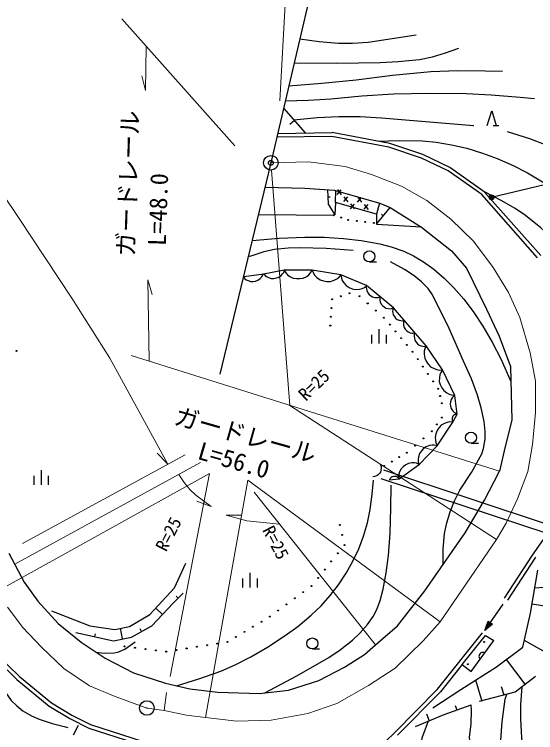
# Model space of a CAD drawing. Units: millimetres, scale not verified. Extents: x 40000 to 680000, y 20000 to 380000.
# Drawn here: x 428149 to 481799, y 241282 to 315168 of the extents above; entities that cross this region are included whole.
import ezdxf
from ezdxf.enums import TextEntityAlignment as Align

# ---------------------------------------------------------------- set-up
doc = ezdxf.new("R2010")
doc.units = ezdxf.units.MM
doc.header["$LTSCALE"] = 1000
doc.header["$PDMODE"] = 32
doc.header["$PDSIZE"] = 500
doc.linetypes.add('CHAIN', pattern=[18.5, 12, -1.5, 3.5, -1.5])
for name, color, linetype, lineweight in [('M-BGD', 7, 'Continuous', 25), ('M-BGD-EXST', 7, 'Continuous', 25), ('M-BMK', 2, 'CHAIN', 13), ('M-BMK-OTRS', 5, 'Continuous', 25), ('M-BMK-SRVR', 3, 'Continuous', 25), ('M-STR-HTXT', 7, 'Continuous', 13)]:
    doc.layers.add(name, color=color, linetype=linetype, lineweight=lineweight)
doc.layers.add('M-OTRS', color=6, linetype='Continuous')
doc.styles.add('ＭＳ ゴシック', font='')
doc.styles.get('ＭＳ ゴシック').set_extended_font_data('MS Gothic')

msp = doc.modelspace()

# ---------------------------------------------------------------- linework, layer by layer
at = {"layer": 'M-BGD'}
for p, q in [((455859, 305526), (458076, 302969)), ((476824, 303739), (477274, 305239)), ((477274, 305239), (477724, 303739)), ((456967, 304247), (456512, 303852)), ((477424, 303739), (478024, 303739)), ((455254, 302928), (460859, 303009)), ((466798, 301880), (460859, 303009)), ((460824, 302609), (455160, 302527)), ((466697, 301492), (460824, 302609)), ((470035, 300379), (466697, 301492)), ((470185, 300751), (466798, 301880)), ((472982, 299426), (470185, 300751)), ((472779, 299080), (470035, 300379)), ((476516, 296923), (472982, 299426)), ((476247, 296623), (472779, 299080)), ((453942, 297386), (458044, 297280)), ((458044, 297280), (461050, 297096)), ((460364, 297138), (460455, 295641)), ((461050, 297096), (465774, 295746)), ((461189, 295832), (461234, 297043)), ((461373, 296636), (461791, 297121)), ((461391, 297136), (461772, 296621)), ((460409, 296389), (460650, 296404)), ((462053, 295903), (462471, 296388)), ((462072, 296403), (462453, 295888)), ((463466, 295851), (463884, 296335)), ((463485, 296350), (463866, 295836)), ((481998, 290126), (476247, 296623)), ((482332, 290353), (476516, 296923)), ((460455, 295641), (461142, 294561)), ((461189, 295832), (461142, 294561)), ((465412, 294610), (461189, 295832)), ((462733, 295170), (463152, 295655)), ((462752, 295670), (463133, 295155)), ((464147, 295118), (464565, 295603)), ((464165, 295617), (464546, 295103)), ((465726, 295760), (465412, 294610)), ((465774, 295746), (466817, 295317)), ((465412, 293579), (466817, 295317)), ((466817, 295317), (470068, 293292)), ((453267, 294583), (461036, 294510)), ((465412, 294610), (465412, 293579)), ((466114, 294448), (465934, 294593)), ((465412, 293579), (470061, 293297)), ((470068, 293292), (473136, 290838)), ((473136, 290838), (474670, 289059)), ((464687, 289699), (465437, 289699)), ((474670, 289059), (476756, 284826)), ((453607, 288413), (451720, 288163)), ((451720, 288163), (451878, 287976)), ((453598, 288132), (453702, 288277)), ((455914, 288855), (453607, 288413)), ((453702, 288277), (453792, 288505)), ((453792, 288505), (453958, 288309)), ((453958, 288309), (454109, 288201)), ((454109, 288201), (454305, 288099)), ((455368, 288141), (455607, 288314)), ((455607, 288314), (455759, 288473)), ((455759, 288473), (455868, 288624)), ((455868, 288624), (455962, 288863)), ((458810, 288855), (455914, 288855)), ((455914, 288855), (456088, 288565)), ((456088, 288565), (456262, 288391)), ((456262, 288391), (456494, 288217)), ((456494, 288217), (456842, 288043)), ((457886, 288043), (458234, 288217)), ((458234, 288217), (458466, 288391)), ((458466, 288391), (458640, 288565)), ((458640, 288565), (458814, 288855)), ((461754, 288364), (458810, 288855)), ((458810, 288855), (458938, 288529)), ((458938, 288529), (459086, 288322)), ((459086, 288322), (459293, 288105)), ((461542, 288095), (461769, 288362)), ((464405, 287284), (461754, 288364)), ((461754, 288364), (461806, 288030)), ((451878, 287976), (452023, 287873)), ((452023, 287873), (452209, 287776)), ((452209, 287776), (452478, 287692)), ((452478, 287692), (452734, 287692)), ((452734, 287692), (452983, 287733)), ((452983, 287733), (453224, 287815)), ((453224, 287815), (453453, 287981)), ((453453, 287981), (453598, 288132)), ((454305, 288099), (454587, 288012)), ((454587, 288012), (454854, 288011)), ((454854, 288011), (455115, 288054)), ((455115, 288054), (455368, 288141)), ((456842, 288043), (457190, 287985)), ((457190, 287985), (457538, 287985)), ((457538, 287985), (457886, 288043)), ((459293, 288105), (459618, 287869)), ((459618, 287869), (459964, 287750)), ((459964, 287750), (460319, 287691)), ((460319, 287691), (460684, 287691)), ((460684, 287691), (461068, 287809)), ((461068, 287809), (461335, 287948)), ((461335, 287948), (461542, 288095)), ((461806, 288030), (461902, 287803)), ((461902, 287803), (462051, 287555)), ((462051, 287555), (462307, 287262)), ((462307, 287262), (462608, 287077)), ((462608, 287077), (462930, 286946)), ((462930, 286946), (463274, 286868)), ((463274, 286868), (463662, 286898)), ((463662, 286898), (463943, 286972)), ((463943, 286972), (464170, 287067)), ((464170, 287067), (464440, 287270)), ((464405, 287284), (464372, 287077)), ((464372, 287077), (464385, 286925)), ((464385, 286925), (464426, 286750)), ((467153, 284978), (464405, 287284)), ((464426, 286750), (464522, 286528)), ((464522, 286528), (464664, 286362)), ((464664, 286362), (464830, 286223)), ((464830, 286223), (465018, 286111)), ((465018, 286111), (465253, 286055)), ((465253, 286055), (465433, 286045)), ((465433, 286045), (465585, 286059)), ((465585, 286059), (465784, 286127)), ((465784, 286127), (465751, 285920)), ((465751, 285920), (465764, 285768)), ((465764, 285768), (465805, 285592)), ((465805, 285592), (465901, 285371)), ((465901, 285371), (466043, 285204)), ((466043, 285204), (466208, 285066)), ((466208, 285066), (466397, 284954)), ((466397, 284954), (466632, 284898)), ((466632, 284898), (466812, 284888)), ((466812, 284888), (466964, 284902)), ((466964, 284902), (467162, 284970)), ((467092, 284789), (467081, 284645)), ((467081, 284645), (467093, 284476)), ((467153, 284978), (467092, 284789)), ((467093, 284476), (467150, 284255)), ((470531, 281078), (467153, 284978)), ((476756, 284826), (478044, 282065)), ((467150, 284255), (467258, 284078)), ((467258, 284078), (467391, 283924)), ((467391, 283924), (467550, 283792)), ((467550, 283792), (467761, 283705)), ((467761, 283705), (467927, 283669)), ((467927, 283669), (468071, 283658)), ((468071, 283658), (468266, 283693)), ((468205, 283504), (468194, 283360)), ((468194, 283360), (468206, 283191)), ((468266, 283693), (468205, 283504)), ((468206, 283191), (468263, 282970)), ((465669, 282798), (465669, 281298)), ((468263, 282970), (468371, 282793)), ((468371, 282793), (468504, 282639)), ((468504, 282639), (468663, 282507)), ((468663, 282507), (468874, 282420)), ((468874, 282420), (469040, 282384)), ((469040, 282384), (469184, 282373)), ((469184, 282373), (469379, 282408)), ((469379, 282408), (469314, 282208)), ((464919, 282198), (464919, 281298)), ((466419, 282198), (466419, 281298)), ((469314, 282208), (469303, 282056)), ((469303, 282056), (469316, 281876)), ((469316, 281876), (469375, 281642)), ((469375, 281642), (469490, 281455)), ((478044, 282065), (479210, 278936)), ((469490, 281455), (469631, 281292)), ((469631, 281292), (469800, 281152)), ((469800, 281152), (470023, 281060)), ((470023, 281060), (470199, 281022)), ((470199, 281022), (470351, 281011)), ((470351, 281011), (470558, 281047)), ((470531, 281078), (470384, 280761)), ((472219, 278605), (470531, 281078)), ((470337, 280510), (470324, 280211)), ((470324, 280211), (470378, 279812)), ((470384, 280761), (470337, 280510)), ((470378, 279812), (470531, 279481)), ((470531, 279481), (470734, 279183)), ((470734, 279183), (470987, 278920)), ((470987, 278920), (471339, 278724)), ((471339, 278724), (471622, 278627)), ((471622, 278627), (471873, 278580)), ((471873, 278580), (472222, 278600)), ((472219, 278605), (472032, 278323)), ((473476, 275974), (472219, 278605)), ((479210, 278936), (479333, 273414)), ((471950, 278091), (471893, 277806)), ((472032, 278323), (471950, 278091)), ((471893, 277806), (471886, 277417)), ((471886, 277417), (471984, 277078)), ((471984, 277078), (472134, 276764)), ((472134, 276764), (472336, 276475)), ((472336, 276475), (472643, 276236)), ((472643, 276236), (472900, 276102)), ((472900, 276102), (473132, 276020)), ((473201, 275711), (473107, 275546)), ((473132, 276020), (473469, 275988)), ((473301, 275838), (473201, 275711)), ((473476, 275974), (473301, 275838)), ((473711, 274050), (473476, 275974)), ((473021, 275306), (473011, 275075)), ((473011, 275075), (473039, 274848)), ((473107, 275546), (473021, 275306)), ((473039, 274848), (473104, 274627)), ((473104, 274627), (473245, 274414)), ((473245, 274414), (473377, 274277)), ((473377, 274277), (473504, 274178)), ((473504, 274178), (473706, 274088)), ((473204, 273625), (473202, 273504)), ((473202, 273504), (473216, 273415)), ((473238, 273729), (473204, 273625)), ((473216, 273415), (473239, 273342)), ((473288, 273824), (473238, 273729)), ((473279, 273225), (473711, 274050)), ((473354, 273912), (473288, 273824)), ((473452, 273982), (473354, 273912)), ((473533, 274021), (473452, 273982)), ((473606, 274044), (473533, 274021)), ((473711, 274050), (473606, 274044)), ((479333, 273414), (478658, 270715)), ((471669, 270791), (473279, 273225)), ((472090, 272899), (471850, 272641)), ((472427, 273093), (472090, 272899)), ((472700, 273191), (472427, 273093)), ((472941, 273240), (472700, 273191)), ((473279, 273225), (472941, 273240)), ((473239, 273342), (473294, 273253)), ((471514, 272028), (471467, 271642)), ((471658, 272351), (471514, 272028)), ((471850, 272641), (471658, 272351)), ((471467, 271642), (471485, 271353)), ((471485, 271353), (471534, 271111)), ((469824, 268867), (471669, 270791)), ((470262, 270494), (470038, 270260)), ((470526, 270691), (470262, 270494)), ((470867, 270812), (470526, 270691)), ((471133, 270856), (470867, 270812)), ((471362, 270861), (471133, 270856)), ((471669, 270791), (471362, 270861)), ((471534, 271111), (471680, 270806)), ((475152, 271051), (475902, 271051)), ((478658, 270715), (478093, 268174)), ((469853, 269989), (469745, 269643)), ((470038, 270260), (469853, 269989)), ((468724, 268974), (468440, 268834)), ((469068, 269029), (468724, 268974)), ((469328, 269023), (469068, 269029)), ((469546, 268987), (469328, 269023)), ((469824, 268867), (469546, 268987)), ((469745, 269643), (469713, 269375)), ((469713, 269375), (469718, 269146)), ((469718, 269146), (469800, 268842)), ((430891, 268288), (430891, 266788)), ((465809, 268887), (465887, 268666)), ((465882, 268249), (465815, 268079)), ((465912, 268475), (465882, 268249)), ((465887, 268666), (465912, 268475)), ((483550, 262517), (466176, 268275)), ((467743, 267375), (469824, 268867)), ((467963, 268428), (467800, 268120)), ((468186, 268652), (467963, 268428)), ((468440, 268834), (468186, 268652)), ((430141, 267688), (430141, 266788)), ((431641, 267688), (431641, 266788)), ((465228, 267626), (465038, 267601)), ((465449, 267703), (465228, 267626)), ((465635, 267837), (465449, 267703)), ((465753, 267976), (465635, 267837)), ((465815, 268079), (465753, 267976)), ((466928, 267533), (466853, 267467)), ((467043, 267602), (466928, 267533)), ((467161, 267631), (467043, 267602)), ((467281, 267640), (467161, 267631)), ((467402, 267629), (467281, 267640)), ((467527, 267579), (467402, 267629)), ((467611, 267525), (467527, 267579)), ((467675, 267470), (467611, 267525)), ((467722, 267872), (467686, 267654)), ((467686, 267654), (467711, 267352)), ((467800, 268120), (467722, 267872)), ((476522, 265180), (478093, 268174)), ((465869, 267432), (483037, 261780)), ((466722, 267296), (467743, 267375)), ((466798, 267402), (466746, 267298)), ((466853, 267467), (466798, 267402)), ((467743, 267375), (467675, 267470)), ((474559, 261843), (476522, 265180)), ((481485, 259549), (483833, 262924)), ((470387, 255855), (474559, 261843)), ((427590, 259760), (429149, 256768)), ((478586, 255127), (481485, 259549)), ((444615, 256193), (445780, 258709)), ((478921, 254908), (481817, 259325)), ((481283, 253583), (482019, 258000)), ((452375, 257723), (452375, 256223)), ((429149, 256768), (430563, 254789)), ((451625, 257123), (451625, 256223)), ((453125, 257123), (453125, 256223)), ((486037, 256435), (481710, 256147)), ((442099, 253433), (444615, 256193)), ((467589, 252272), (470387, 255855)), ((444492, 254598), (445535, 255641)), ((445014, 255120), (444797, 255336)), ((430563, 254789), (432667, 252496)), ((442283, 252267), (444492, 254598)), ((476559, 251782), (478473, 254481)), ((485823, 253828), (481433, 254486)), ((431976, 253801), (435903, 252267)), ((440013, 252206), (442099, 253433)), ((443388, 253433), (442696, 254088)), ((480485, 250086), (481283, 253583)), ((476559, 251782), (476909, 252759)), ((476909, 252759), (477366, 252436)), ((432667, 252496), (435027, 250604)), ((435903, 252267), (438480, 251899)), ((438480, 251899), (440013, 252206)), ((439277, 250917), (439058, 252014)), ((440197, 251101), (442283, 252267)), ((441240, 251684), (441084, 251965)), ((465313, 250325), (467589, 252272)), ((477366, 252436), (476559, 251782)), ((476721, 252010), (476951, 252681)), ((477277, 252449), (476721, 252010)), ((476813, 252141), (476993, 252602)), ((477189, 252463), (476813, 252141)), ((476951, 252681), (477277, 252449)), ((476952, 252336), (477035, 252523)), ((477100, 252477), (476952, 252336)), ((476993, 252602), (477189, 252463)), ((477035, 252523), (477100, 252477)), ((423498, 251520), (428406, 246760)), ((423805, 251780), (428673, 247058)), ((434492, 251592), (438357, 250733)), ((436424, 251163), (436491, 251462)), ((471714, 245760), (476314, 251534)), ((474231, 248278), (476627, 251285)), ((476627, 251285), (477479, 250760)), ((435027, 250604), (437501, 248955)), ((438357, 250733), (440197, 251101)), ((475147, 247570), (477479, 250760)), ((483660, 249058), (480636, 250747)), ((458817, 249885), (459567, 249885)), ((464174, 249304), (465313, 250325)), ((477786, 248061), (480485, 250086)), ((462132, 248008), (464174, 249304)), ((475973, 249215), (475965, 249123)), ((475965, 249123), (475982, 249011)), ((476004, 249312), (475973, 249215)), ((475982, 249011), (476018, 248925)), ((476080, 249415), (476004, 249312)), ((476162, 249474), (476080, 249415)), ((476248, 249510), (476162, 249474)), ((476360, 249527), (476248, 249510)), ((476453, 249519), (476360, 249527)), ((476549, 249488), (476453, 249519)), ((437501, 248955), (440406, 247423)), ((474231, 248278), (472013, 245494)), ((474231, 248278), (475147, 247570)), ((476018, 248925), (476077, 248842)), ((480730, 246282), (478792, 248816)), ((459501, 246634), (462132, 248008)), ((474104, 245730), (477786, 248061)), ((428673, 247058), (431976, 244338)), ((440406, 247423), (443705, 246363)), ((479687, 245484), (481773, 247079)), ((428406, 246760), (431744, 244011)), ((443705, 246363), (446217, 245774)), ((456360, 245652), (459501, 246634)), ((476282, 244472), (475629, 246670)), ((446217, 245774), (449084, 245460)), ((449084, 245460), (453376, 245299)), ((453376, 245299), (456360, 245652)), ((467315, 241312), (471714, 245760)), ((467596, 241027), (472013, 245494)), ((471221, 243828), (474104, 245730)), ((476006, 244503), (479687, 245484)), ((478552, 245147), (478297, 246005)), ((431744, 244011), (433854, 242735)), ((431976, 244338), (434048, 243085)), ((472387, 243153), (475147, 244134)), ((473721, 243582), (473548, 244028)), ((469442, 241926), (472387, 243153)), ((470868, 242478), (470602, 243166)), ((433854, 242735), (435818, 241753)), ((434048, 243085), (435969, 242125)), ((434242, 241041), (434750, 242057)), ((435818, 241753), (442345, 239643)), ((435969, 242125), (442455, 240028)), ((464251, 238357), (467315, 241312))]:
    msp.add_line(p, q, dxfattribs=at)
for points in [[(457516, 312641), (459503, 312370), (461494, 312203), (462962, 312203), (464559, 312317), (469509, 313049)], [(456947, 310197), (461347, 310163), (465803, 310231), (467665, 310312), (469855, 310534), (471177, 310817), (472518, 311219), (473896, 311695)], [(456394, 307823), (459785, 308075), (463326, 308441), (467075, 308918), (471008, 309306), (473805, 309392), (476608, 309374), (478372, 309339)], [(456035, 306282), (458435, 306332), (460730, 306485), (463917, 306792), (467182, 306998), (470833, 307062), (474635, 307022), (477233, 306904), (480223, 306656), (481670, 306512)], [(456909, 304315), (459298, 304556), (461544, 304673), (463745, 304657), (465945, 304540), (475388, 303741), (475452, 303738)], [(478860, 303130), (481153, 302383), (483396, 301530), (484662, 300942), (486018, 300187), (487356, 299304), (488636, 298333), (491596, 295690)], [(465557, 302116), (467764, 302186), (470163, 302148), (471562, 302021), (473141, 301762), (474702, 301393), (476333, 300899), (477840, 300350), (479492, 299630), (480965, 298868), (482513, 297946), (484173, 296828), (485936, 295505), (488779, 293148), (491777, 290822), (494663, 289061)], [(492160, 278573), (491102, 281166), (490023, 283548), (489188, 285146), (488257, 286688), (487356, 287974), (486356, 289222), (485146, 290560), (483717, 291972), (482327, 293224), (480763, 294475), (479706, 295197), (478322, 295996), (476540, 296897)], [(452618, 291892), (455411, 292134), (458040, 292263), (460037, 292247), (462035, 292121), (463830, 291912), (465760, 291568), (466926, 291268), (468246, 290803), (469233, 290330), (470261, 289708), (471312, 288945), (472381, 288035), (473381, 287053), (474413, 285874), (475375, 284594), (476369, 283093), (477341, 281441), (478255, 279661), (479244, 277410)], [(463021, 290872), (460232, 291078), (457519, 291168), (456314, 291130), (454923, 290974), (453813, 290728), (452475, 290309), (452216, 290221)], [(472267, 258553), (472296, 260160), (472431, 261750), (472644, 262862), (472985, 264012), (473438, 265132), (473995, 266215), (475183, 268043), (476251, 269947), (476434, 270506), (476592, 271465), (476602, 272260), (476498, 273274), (476193, 274702), (475813, 275985), (475182, 277677), (474390, 279495), (472882, 282867), (471188, 286320), (470724, 286953), (470062, 287656), (469298, 288275), (468287, 288930), (466856, 289721)], [(444831, 246099), (447128, 246808), (449387, 247615), (450872, 248260), (452477, 249076), (454210, 250084), (456021, 251267), (457314, 252213), (458699, 253364), (459709, 254335), (460646, 255378), (461507, 256485), (462306, 257684), (462995, 258912), (463590, 260190), (464086, 261508), (464477, 262858), (464762, 264238), (464975, 265824), (465114, 267252)], [(453928, 245364), (457215, 247128), (460511, 249022), (461673, 249804), (462936, 250792), (463702, 251499), (464508, 252398), (465074, 253219), (465442, 253940), (465795, 254877), (466107, 256048), (466417, 257719), (466642, 259504), (466811, 261788), (466895, 264386), (466921, 266728)], [(436583, 249566), (437408, 249473), (438406, 249481), (438810, 249563), (439526, 249871), (440589, 250606)], [(423774, 250224), (424828, 249016), (425798, 247744), (426797, 246074), (427823, 244580), (428392, 244022), (429033, 243535), (429909, 243023), (430710, 242663), (432041, 242221), (433397, 241879), (433652, 241819)], [(480623, 238762), (480383, 240747), (480258, 242716), (480270, 244180), (480399, 245976), (480404, 246032)], [(475327, 234318), (476344, 234621), (477264, 235036), (477729, 235384), (478048, 235750), (478336, 236283), (478512, 236876), (478568, 237492), (478491, 238157), (478270, 239133), (478191, 240019), (478354, 242386), (478657, 244713), (478827, 245255)], [(454966, 234120), (457347, 233819), (459727, 233633), (462929, 233568), (466029, 233605), (467824, 233670), (469750, 233847), (470896, 234071), (472234, 234453), (473391, 234892), (474552, 235469), (475035, 235838), (475389, 236279), (475528, 236601), (475619, 237176), (475557, 238005), (475361, 238904), (475112, 239884), (475002, 240797), (475167, 242183), (475207, 243590), (475147, 244134)], [(459442, 235852), (460140, 235440), (461046, 235034), (461656, 234890), (462456, 234822), (463831, 234884), (465215, 235050), (466398, 235276), (467469, 235589), (468026, 235823), (468709, 236238), (469116, 236596), (469615, 237243), (469856, 237792), (469949, 238239), (469983, 239444), (470130, 240730), (470769, 242479)]]:
    msp.add_lwpolyline(points, dxfattribs=at)
for centre, radius in [((461036, 294510), 50), ((461772, 294265), 50), ((462508, 294019), 50), ((463388, 293917), 50), ((464267, 293815), 50), ((465146, 293713), 50), ((464687, 290269), 570), ((461741, 286166), 50), ((462631, 286473), 50), ((463674, 286166), 50), ((460852, 285860), 50), ((464512, 285430), 50), ((460790, 284960), 50), ((465351, 284694), 50), ((460729, 284060), 50), ((466189, 283958), 50), ((460668, 283160), 50), ((466778, 283258), 50), ((467367, 282559), 50), ((467956, 281859), 50), ((468545, 281160), 50), ((428356, 280547), 50), ((469134, 280461), 50), ((469662, 279700), 50), ((470189, 278939), 50), ((470717, 278178), 50), ((471245, 277418), 50), ((471772, 276657), 50), ((471966, 275910), 50), ((472160, 275163), 50), ((472160, 273690), 50), ((471639, 272985), 50), ((471117, 272279), 50), ((475152, 271621), 570), ((470258, 271543), 50), ((469400, 270807), 50), ((468541, 270071), 50), ((466986, 269171), 50), ((467764, 269621), 50), ((466209, 268721), 50), ((461655, 262648), 50), ((461885, 261613), 50), ((462115, 260578), 50), ((461440, 259734), 50), ((460765, 258891), 50), ((460090, 258047), 50), ((459415, 257203), 50), ((458740, 256360), 50), ((457882, 255731), 50), ((457023, 255102), 50), ((456164, 254473), 50), ((455305, 253844), 50), ((453572, 252694), 50), ((454446, 253216), 50), ((452697, 252173), 50), ((451823, 251651), 50), ((449026, 250442), 50), ((450075, 250608), 50), ((450949, 251130), 50), ((458817, 250455), 570), ((476491, 250607), 50), ((439491, 250148), 50), ((440565, 250014), 50), ((441639, 249880), 50), ((442712, 249745), 50), ((444834, 249777), 50), ((445882, 249943), 50), ((446930, 250110), 50), ((447978, 250276), 50), ((443786, 249611), 50), ((474822, 248323), 50)]:
    msp.add_circle(centre, radius, dxfattribs=at)
at = {"layer": 'M-BGD-EXST'}
msp.add_line((477265, 296350), (494492, 300522), dxfattribs=at)
for radius in [250, 150, 50]:
    msp.add_circle((477265, 296350), radius, dxfattribs=at)
at = {"layer": 'M-BMK'}
for p, q in [((454549, 299902), (458406, 299998)), ((458406, 299998), (462210, 299507)), ((462210, 299507), (464909, 298709)), ((464909, 298709), (467977, 297482)), ((467977, 297482), (470615, 296010)), ((470615, 296010), (473069, 294108)), ((473069, 294108), (475400, 291838)), ((475400, 291838), (477425, 289139)), ((477425, 289139), (479020, 286562)), ((479020, 286562), (480186, 283985)), ((480186, 283985), (481229, 280365)), ((481229, 280365), (481781, 277420)), ((481781, 277420), (481781, 274230)), ((481781, 274230), (481474, 270917)), ((481474, 270917), (480983, 268156)), ((480983, 268156), (479940, 265334)), ((479940, 265334), (478774, 262819)), ((478774, 262819), (477787, 261163)), ((471958, 252696), (477787, 261163)), ((429025, 252101), (427430, 254187)), ((470240, 250733), (471958, 252696)), ((430927, 250077), (429025, 252101)), ((467357, 247911), (470240, 250733)), ((433258, 247868), (430927, 250077)), ((435897, 246089), (433258, 247868)), ((464596, 246132), (467357, 247911)), ((438535, 244984), (435897, 246089)), ((461344, 244291), (464596, 246132)), ((441791, 243815), (438535, 244984)), ((458338, 243248), (461344, 244291)), ((443566, 243573), (441791, 243815)), ((443566, 243573), (445860, 243083)), ((454596, 242573), (458338, 243248)), ((445860, 243083), (447823, 242837)), ((447823, 242837), (451037, 242451)), ((451037, 242451), (454596, 242573))]:
    msp.add_line(p, q, dxfattribs=at)
at = {"layer": 'M-BMK-OTRS'}
for p, q in [((460295, 324576), (454549, 299902)), ((454549, 299902), (449309, 278162))]:
    msp.add_line(p, q, dxfattribs=at)
at = {"layer": 'M-BMK-SRVR'}
for centre, radius in [((454549, 299902), 750), ((454549, 299902), 30), ((441791, 243815), 750), ((441791, 243815), 30)]:
    msp.add_circle(centre, radius, dxfattribs=at)
at = {"layer": 'M-OTRS'}
msp.add_point((454549, 299902), dxfattribs=at)
at = {"layer": 'M-STR-HTXT'}
for p, q in [((457074, 335260), (455463, 306271)), ((439201, 314692), (450824, 301631)), ((441660, 307335), (441699, 311886)), ((441660, 307335), (441253, 308839)), ((456486, 274942), (454607, 299154)), ((441890, 287856), (442337, 286364)), ((441890, 287856), (442038, 279479)), ((478093, 268174), (440177, 280063)), ((443937, 268902), (437964, 279787)), ((477787, 261163), (456486, 274942)), ((428970, 260733), (445719, 269875)), ((443937, 268902), (442847, 270015)), ((428182, 258623), (447314, 269077)), ((426363, 255807), (448228, 267930)), ((448228, 267930), (444179, 247070)), ((447823, 242837), (452179, 267255)), ((452179, 267255), (471958, 252696)), ((465313, 250325), (452816, 266015)), ((448393, 264528), (446823, 265706)), ((448393, 264528), (446941, 265092)), ((449964, 263644), (451522, 263646)), ((449964, 263644), (452075, 263055)), ((452075, 263055), (455441, 262719)), ((443811, 245414), (443566, 243573))]:
    msp.add_line(p, q, dxfattribs=at)
for points in [[(392018, 335095), (395050, 332799), (398017, 330426), (399927, 328764), (401969, 326847), (404506, 324288), (406908, 321720), (413381, 314432), (416404, 310961), (419345, 307427), (421237, 304964), (423222, 302205), (428657, 294170), (434054, 285991), (437965, 279787)], [(445069, 267850), (445609, 267003), (446198, 266282), (446823, 265706)]]:
    msp.add_lwpolyline(points, dxfattribs=at)

# ---------------------------------------------------------------- texts
at = {"layer": 'M-STR-HTXT', "style": 'ＭＳ ゴシック'}
for s, height, rotation, p in [('ガードレール', 1833, 88.1, (441047, 290232)), ('L=48.0', 1833, 88.1, (444283, 291310)), ('R=25', 1320, 44.4, (458436, 275035)), ('ガードレール', 1833, 344.2, (444316, 272531)), ('L=56.0', 1833, 343.9, (446746, 268934)), ('R=25', 1320, 62.9, (444131, 259630)), ('R=25', 1320, 297.6, (453285, 261941))]:
    msp.add_text(s, height=height, rotation=rotation, dxfattribs=at).set_placement(p, align=Align.BOTTOM_LEFT)

doc.saveas('drawing.dxf')
